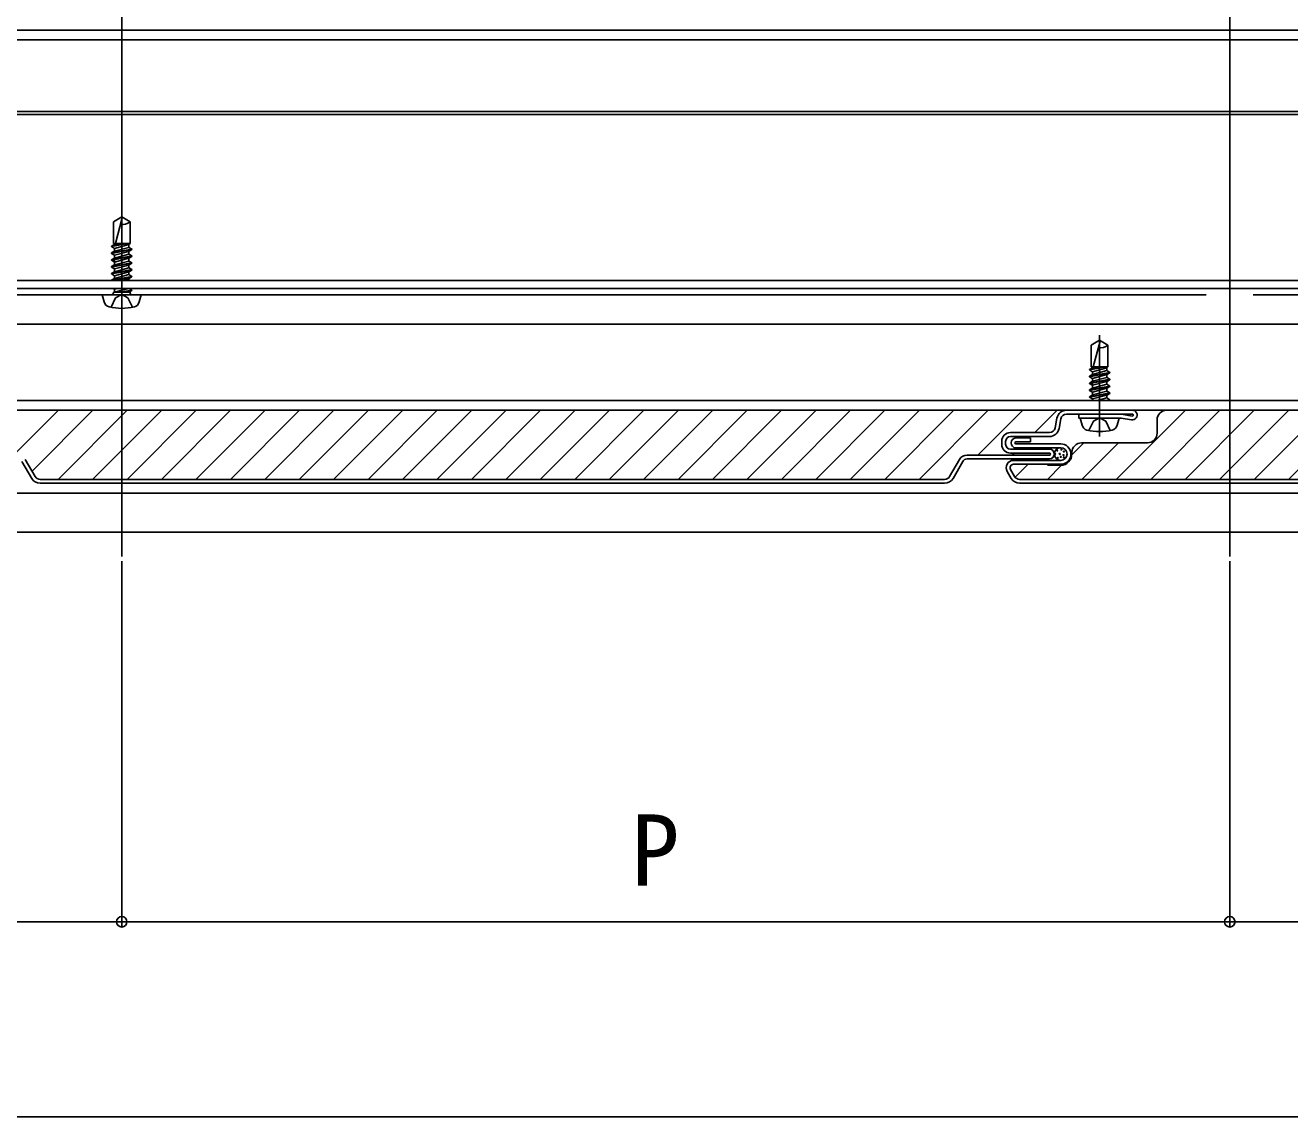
# Model space of a CAD drawing. Units: millimetres, scale not verified. Extents: x -875 to 875, y -1304 to 1296.
# Drawn here: x 251.2 to 510.8, y -1047.2 to -823.2 of the extents above; entities that cross this region are included whole.
import ezdxf
from ezdxf.enums import TextEntityAlignment as Align

# ---------------------------------------------------------------- set-up
doc = ezdxf.new("R2010")
doc.units = ezdxf.units.MM
doc.header["$LTSCALE"] = 8
for name, color, linetype in [('0-5_YKK_12', 2, 'Continuous'), ('0-6_YKK_13', 4, 'Continuous'), ('0-7_YKK_D', 6, 'Continuous')]:
    doc.layers.add(name, color=color, linetype=linetype)
doc.styles.add('ＭＳ ゴシック', font='')
doc.styles.get('ＭＳ ゴシック').set_extended_font_data('MS Gothic')

msp = doc.modelspace()

# ---------------------------------------------------------------- linework, layer by layer
at = {"layer": '0-5_YKK_12'}
for p, q in [((271, -722.2), (271, -932.2)), ((498.5, -722.2), (498.5, -932.2)), ((644.796, -824.2), (-557.804, -824.2)), ((644.796, -826.2), (-557.804, -826.2)), ((644.826, -840.9), (-557.826, -840.9)), ((644.868, -841.5), (-557.868, -841.5)), ((271, -882.3), (271, -861.5)), ((-608.5, -875.6), (695.5, -875.6)), ((-608.5, -877.2), (695.5, -877.2)), ((695.5, -877.2), (-608.5, -877.2)), ((493.674, -878.5), (-406.674, -878.5)), ((695.5, -878.5), (503.326, -878.5)), ((-608.5, -884.51), (695.5, -884.51)), ((471.767, -907.6), (471.767, -886.8)), ((-608.5, -900.2), (695.5, -900.2)), ((-608.5, -902.2), (695.5, -902.2)), ((-608.5, -919.2), (695.5, -919.2)), ((-608.5, -927.2), (695.5, -927.2))]:
    msp.add_line(p, q, dxfattribs=at)
at = {"layer": '0-6_YKK_13'}
for p, q in [((271, -862.5), (269.3, -863.562)), ((269.3, -868), (269.3, -863.562)), ((271.096, -862.727), (269.683, -868)), ((271, -862.5), (272.7, -863.562)), ((272.7, -868), (272.7, -863.562)), ((268.9, -868.63), (272.245, -868)), ((268.9, -868.53), (271.714, -868)), ((269.525, -868.169), (268.9, -868.53)), ((268.9, -868.53), (268.9, -868.63)), ((269.525, -868.99), (268.9, -868.63)), ((268.9, -869.93), (273.1, -869.139)), ((268.9, -870.03), (273.1, -869.239)), ((269.525, -869.569), (268.9, -869.93)), ((269.3, -868), (272.7, -868)), ((269.525, -868), (269.525, -868.169)), ((270.155, -868), (269.525, -868.169)), ((269.525, -868.99), (272.475, -868.2)), ((272.475, -868.778), (269.525, -869.569)), ((269.525, -868.99), (269.525, -869.569)), ((269.525, -870.39), (272.475, -869.6)), ((272.475, -868.2), (272.7, -868)), ((272.475, -868.2), (272.475, -868.778)), ((272.475, -869.6), (273.1, -869.239)), ((272.475, -869.6), (272.475, -870.178)), ((268.9, -869.93), (268.9, -870.03)), ((269.525, -870.39), (268.9, -870.03)), ((268.9, -871.33), (273.1, -870.539)), ((268.9, -871.43), (273.1, -870.639)), ((269.525, -870.969), (268.9, -871.33)), ((268.9, -871.33), (268.9, -871.43)), ((269.525, -871.79), (268.9, -871.43)), ((268.9, -872.73), (273.1, -871.939)), ((268.9, -872.83), (273.1, -872.039)), ((272.475, -870.178), (269.525, -870.969)), ((269.525, -870.39), (269.525, -872.369)), ((269.525, -871.79), (272.475, -871)), ((272.475, -871.578), (269.525, -872.369)), ((272.475, -871), (273.1, -870.639)), ((272.475, -871), (272.475, -871.578)), ((272.475, -871.578), (273.1, -871.939)), ((272.475, -872.4), (273.1, -872.039)), ((273.1, -871.939), (273.1, -872.039)), ((269.525, -873.19), (268.9, -872.83)), ((268.9, -874.13), (273.1, -873.339)), ((268.9, -874.23), (273.1, -873.439)), ((269.525, -873.769), (268.9, -874.13)), ((268.9, -874.13), (268.9, -874.23)), ((269.525, -874.59), (268.9, -874.23)), ((268.9, -875.53), (273.1, -874.739)), ((269.057, -875.6), (273.1, -874.839)), ((269.525, -873.19), (272.475, -872.4)), ((272.475, -872.978), (269.525, -873.769)), ((269.525, -873.19), (269.525, -873.769)), ((269.525, -874.59), (272.475, -873.8)), ((272.475, -874.378), (269.525, -875.169)), ((269.525, -874.59), (269.525, -875.169)), ((272.475, -872.4), (272.475, -872.978)), ((272.475, -872.978), (273.1, -873.339)), ((272.475, -873.8), (273.1, -873.439)), ((272.475, -873.8), (272.475, -874.378)), ((272.475, -874.378), (273.1, -874.739)), ((272.475, -875.2), (273.1, -874.839)), ((273.1, -873.339), (273.1, -873.439)), ((273.1, -874.739), (273.1, -874.839)), ((269.525, -877.39), (269.195, -877.2)), ((272.394, -877.2), (269.525, -877.969)), ((269.525, -877.39), (270.235, -877.2)), ((269.525, -877.39), (269.525, -878)), ((270.982, -875.6), (272.475, -875.2)), ((272.475, -875.2), (272.475, -875.6)), ((272.513, -877.2), (273.1, -877.539)), ((267.396, -879.979), (267, -878.5)), ((275, -878.5), (267, -878.5)), ((269.3, -878.1), (269.3, -878)), ((269.3, -878), (272.7, -878)), ((270.651, -878), (273.1, -877.539)), ((272.258, -879.136), (271, -878.467)), ((271.183, -878), (273.1, -877.639)), ((273.2, -881.067), (272.258, -879.136)), ((272.475, -878), (273.1, -877.639)), ((272.7, -878.1), (272.7, -878)), ((273.1, -877.539), (273.1, -877.639)), ((274.604, -879.979), (275, -878.5)), ((471.767, -887.8), (470.067, -888.862)), ((471.767, -887.8), (473.467, -888.862)), ((470.067, -893.3), (470.067, -888.862)), ((471.863, -888.027), (470.45, -893.3)), ((473.467, -893.3), (473.467, -888.862)), ((469.667, -893.93), (473.012, -893.3)), ((469.667, -893.83), (472.481, -893.3)), ((470.292, -893.469), (469.667, -893.83)), ((469.667, -893.83), (469.667, -893.93)), ((470.292, -894.29), (469.667, -893.93)), ((469.667, -895.23), (473.867, -894.439)), ((469.667, -895.33), (473.867, -894.539)), ((470.292, -894.869), (469.667, -895.23)), ((469.667, -895.23), (469.667, -895.33)), ((470.292, -895.69), (469.667, -895.33)), ((470.067, -893.3), (473.467, -893.3)), ((470.292, -893.3), (470.292, -893.469)), ((470.922, -893.3), (470.292, -893.469)), ((470.292, -894.29), (473.242, -893.5)), ((473.242, -894.078), (470.292, -894.869)), ((470.292, -894.29), (470.292, -894.869)), ((470.292, -895.69), (473.242, -894.9)), ((473.242, -895.478), (470.292, -896.269)), ((473.242, -893.5), (473.467, -893.3)), ((473.242, -893.5), (473.242, -894.078)), ((473.242, -894.9), (473.867, -894.539)), ((473.242, -894.9), (473.242, -895.478)), ((469.667, -896.63), (473.867, -895.839)), ((469.667, -896.73), (473.867, -895.939)), ((470.292, -896.269), (469.667, -896.63)), ((469.667, -896.63), (469.667, -896.73)), ((470.292, -897.09), (469.667, -896.73)), ((469.667, -898.03), (473.867, -897.239)), ((469.667, -898.13), (473.867, -897.339)), ((470.292, -898.49), (469.667, -898.13)), ((470.292, -895.69), (470.292, -897.669)), ((470.292, -897.09), (473.242, -896.3)), ((473.242, -896.878), (470.292, -897.669)), ((470.292, -898.49), (473.242, -897.7)), ((473.242, -896.3), (473.867, -895.939)), ((473.242, -896.3), (473.242, -896.878)), ((473.242, -896.878), (473.867, -897.239)), ((473.242, -897.7), (473.867, -897.339)), ((473.242, -897.7), (473.242, -898.278)), ((473.867, -897.239), (473.867, -897.339)), ((469.667, -899.43), (473.867, -898.639)), ((469.667, -899.53), (473.867, -898.739)), ((470.292, -899.069), (469.667, -899.43)), ((469.667, -899.43), (469.667, -899.53)), ((470.292, -899.89), (469.667, -899.53)), ((473.242, -898.278), (470.292, -899.069)), ((470.292, -898.49), (470.292, -899.069)), ((470.292, -899.89), (473.242, -899.1)), ((470.292, -899.89), (470.292, -900.2)), ((473.242, -899.678), (471.295, -900.2)), ((473.012, -900.2), (473.867, -900.039)), ((473.242, -898.278), (473.867, -898.639)), ((473.242, -899.1), (473.867, -898.739)), ((473.242, -899.1), (473.242, -899.678)), ((473.242, -899.678), (473.867, -900.039)), ((473.543, -900.2), (473.867, -900.139)), ((473.761, -900.2), (473.867, -900.139)), ((473.867, -898.639), (473.867, -898.739)), ((473.867, -900.039), (473.867, -900.139)), ((464.98, -902.2), (84.48, -902.2)), ((248.793, -911.406), (258, -902.2)), ((252.577, -914.694), (265.071, -902.2)), ((257.942, -916.4), (272.142, -902.2)), ((265.013, -916.4), (279.213, -902.2)), ((272.084, -916.4), (286.284, -902.2)), ((279.155, -916.4), (293.355, -902.2)), ((286.226, -916.4), (300.426, -902.2)), ((293.297, -916.4), (307.497, -902.2)), ((300.368, -916.4), (314.568, -902.2)), ((307.439, -916.4), (321.639, -902.2)), ((314.51, -916.4), (328.71, -902.2)), ((321.581, -916.4), (335.781, -902.2)), ((328.653, -916.4), (342.853, -902.2)), ((335.724, -916.4), (349.924, -902.2)), ((342.795, -916.4), (356.995, -902.2)), ((349.866, -916.4), (364.066, -902.2)), ((356.937, -916.4), (371.137, -902.2)), ((364.008, -916.4), (378.208, -902.2)), ((371.079, -916.4), (385.279, -902.2)), ((378.15, -916.4), (392.35, -902.2)), ((385.221, -916.4), (399.421, -902.2)), ((392.292, -916.4), (406.492, -902.2)), ((399.363, -916.4), (413.563, -902.2)), ((406.434, -916.4), (420.634, -902.2)), ((413.505, -916.4), (427.705, -902.2)), ((420.576, -916.4), (434.776, -902.2)), ((427.648, -916.4), (441.848, -902.2)), ((434.719, -916.4), (448.919, -902.2)), ((446.79, -911.4), (455.99, -902.2)), ((458.461, -906.8), (463.061, -902.2)), ((478.48, -902.2), (464.98, -902.2)), ((478.48, -903), (464.98, -903)), ((467.48, -903), (467.48, -903.8)), ((467.48, -903), (475.793, -903)), ((475.194, -916.4), (489.394, -902.2)), ((475.48, -903), (476.124, -903)), ((476.263, -903.012), (478.445, -903.397)), ((482.265, -916.4), (496.465, -902.2)), ((726, -902.2), (485.58, -902.2)), ((489.336, -916.4), (503.536, -902.2)), ((496.407, -916.4), (510.607, -902.2)), ((503.478, -916.4), (517.678, -902.2)), ((510.549, -916.4), (524.749, -902.2)), ((463.013, -903.839), (462.65, -905.816)), ((463.8, -903.984), (463.437, -905.961)), ((476.054, -903.8), (467.48, -903.8)), ((468.163, -905.279), (467.767, -903.8)), ((475.767, -903.8), (467.767, -903.8)), ((473.025, -904.436), (471.767, -903.767)), ((473.967, -906.367), (473.025, -904.436)), ((475.371, -905.279), (475.767, -903.8)), ((478.306, -904.185), (476.193, -903.812)), ((483.58, -904.2), (483.58, -906.9)), ((451.68, -909.2), (451.68, -908.6)), ((452.48, -909.2), (452.48, -908.6)), ((453.48, -906.8), (461.47, -906.8)), ((453.48, -907.6), (461.47, -907.6)), ((454.58, -907.9), (457.58, -907.9)), ((457.58, -908.7), (457.58, -907.9)), ((461.48, -910.2), (453.48, -910.2)), ((461.48, -911), (453.48, -911)), ((453.861, -911.4), (454.261, -911)), ((454.58, -908.7), (457.58, -908.7)), ((454.58, -909.1), (463.78, -909.1)), ((454.58, -909.9), (463.78, -909.9)), ((466.073, -911.379), (468.552, -908.9)), ((466.08, -911.2), (466.08, -910.9)), ((468.08, -908.9), (481.58, -908.9)), ((468.123, -916.4), (475.623, -908.9)), ((252.523, -916.2), (250.502, -912.7)), ((253.215, -915.8), (251.195, -912.3)), ((258.079, -916.263), (261.821, -912.521)), ((443.005, -912.3), (440.985, -915.8)), ((441.677, -916.2), (443.698, -912.7)), ((444.564, -911.4), (461.48, -911.4)), ((444.564, -912.2), (461.48, -912.2)), ((454.085, -912.5), (463.78, -912.5)), ((463.78, -913.3), (454.085, -913.3)), ((454.424, -915.957), (457.081, -913.3)), ((461.052, -916.4), (463.959, -913.493)), ((463.78, -913.5), (461.08, -913.5)), ((439.945, -916.4), (254.255, -916.4)), ((265.013, -916.4), (265.162, -916.251)), ((453.623, -916.2), (452.785, -914.75)), ((453.478, -914.35), (454.315, -915.8)), ((641.045, -916.4), (455.355, -916.4)), ((254.255, -917.2), (439.945, -917.2)), ((455.355, -917.2), (641.045, -917.2))]:
    msp.add_line(p, q, dxfattribs=at)
for points in [[(272.475, -868.778), (273.1, -869.139), (273.1, -869.239)], [(272.475, -870.178), (273.1, -870.539), (273.1, -870.639)], [(269.525, -872.369), (268.9, -872.73), (268.9, -872.83)], [(269.525, -875.169), (268.9, -875.53), (268.9, -875.6)], [(268.8, -881.067), (269.742, -879.136), (271, -878.467)], [(473.242, -894.078), (473.867, -894.439), (473.867, -894.539)], [(473.242, -895.478), (473.867, -895.839), (473.867, -895.939)], [(470.292, -897.669), (469.667, -898.03), (469.667, -898.13)], [(469.567, -906.367), (470.509, -904.436), (471.767, -903.767)]]:
    msp.add_lwpolyline(points, dxfattribs=at)
for centre, radius in [((463.78, -911.2), 1.3), ((462.672, -911.195), 0.1), ((463.071, -910.489), 0.1), ((463.581, -911.188), 0.1), ((463.925, -910.266), 0.1), ((464.456, -910.689), 0.1), ((463.171, -911.988), 0.1), ((463.804, -911.788), 0.1), ((464.356, -911.398), 0.1), ((464.456, -911.888), 0.1)]:
    msp.add_circle(centre, radius, dxfattribs=at)
for centre, radius, start, end in [((271.16, -861.593), 2.5, 260.31336, 308.01351), ((270.903, -862.675), 0.2, 345, 58), ((268.749, -879.617), 1.4, 195, 255.67668), ((268.9, -878.1), 0.4, 270, 0), ((273.1, -878.1), 0.4, 180, 270), ((273.251, -879.617), 1.4, 284.32332, 345), ((271, -870.8), 10.5, 255.67668, 284.32332), ((471.67, -887.975), 0.2, 345, 58), ((471.927, -886.893), 2.5, 260.31336, 308.01351), ((464.98, -904.2), 2, 90, 169.61396), ((464.98, -904.2), 1.2, 90, 169.61396), ((476.124, -903.8), 0.8, 80, 90), ((478.48, -903.2), 1, 260, 90), ((478.48, -903.2), 0.2, 260, 90), ((485.58, -904.2), 2, 90, 180), ((461.47, -905.6), 1.2, 270, 349.61396), ((461.47, -905.6), 2, 270, 349.61396), ((469.516, -904.917), 1.4, 195, 255.67668), ((474.018, -904.917), 1.4, 284.32332, 345), ((476.054, -904.6), 0.8, 80, 90), ((453.48, -908.6), 1.8, 90, 180), ((453.48, -908.6), 1, 90, 180), ((454.58, -908.9), 1, 90, 180), ((471.767, -896.1), 10.5, 255.67668, 284.32332), ((481.58, -906.9), 2, 270, 0), ((453.48, -909.2), 1.8, 180, 270), ((453.48, -909.2), 1, 180, 270), ((454.58, -908.9), 1, 180, 270), ((454.58, -908.9), 0.2, 90, 180), ((454.58, -908.9), 0.2, 180, 270), ((461.48, -911.2), 1, 0, 90), ((461.48, -911.2), 0.2, 0, 90), ((461.48, -911.2), 0.2, 270, 360), ((461.48, -911.2), 1, 270, 0), ((463.78, -911.2), 2.1, 360, 90), ((463.78, -911.2), 1.3, 360, 90), ((463.78, -911.2), 2.1, 270, 360), ((463.78, -911.2), 1.3, 270, 360), ((463.78, -911.2), 2.3, 270, 360), ((468.08, -910.9), 2, 90, 180), ((444.564, -913.2), 1.8, 90, 150), ((444.564, -913.2), 1, 90, 150), ((454.085, -914), 1.5, 90, 210), ((454.085, -914), 0.7, 90, 210), ((254.255, -915.2), 2, 210, 270), ((254.255, -915.2), 1.2, 210, 270), ((439.945, -915.2), 1.2, 270, 330), ((439.945, -915.2), 2, 270, 330), ((455.355, -915.2), 2, 210, 270), ((455.355, -915.2), 1.2, 210, 270)]:
    msp.add_arc(centre, radius, start, end, dxfattribs=at)
at = {"layer": '0-7_YKK_D'}
for p, q in [((271, -933.2), (271, -1008.2)), ((271, -933.2), (271, -1008.2)), ((498.5, -933.2), (498.5, -1008.2)), ((498.5, -933.2), (498.5, -1008.2)), ((43.5, -1007.2), (271, -1007.2)), ((271, -1007.2), (498.5, -1007.2)), ((498.5, -1007.2), (726, -1007.2)), ((-639, -1047.2), (726, -1047.2))]:
    msp.add_line(p, q, dxfattribs=at)
for centre in [(271, -1007.2), (271, -1007.2), (498.5, -1007.2), (498.5, -1007.2)]:
    msp.add_circle(centre, 1.075, dxfattribs=at)

# ---------------------------------------------------------------- texts
at = {"layer": '0-7_YKK_D', "style": 'ＭＳ ゴシック'}
msp.add_text('P', height=14.66, dxfattribs=at).set_placement((375.545, -1004.2), align=Align.BOTTOM_LEFT)

doc.saveas('drawing.dxf')
